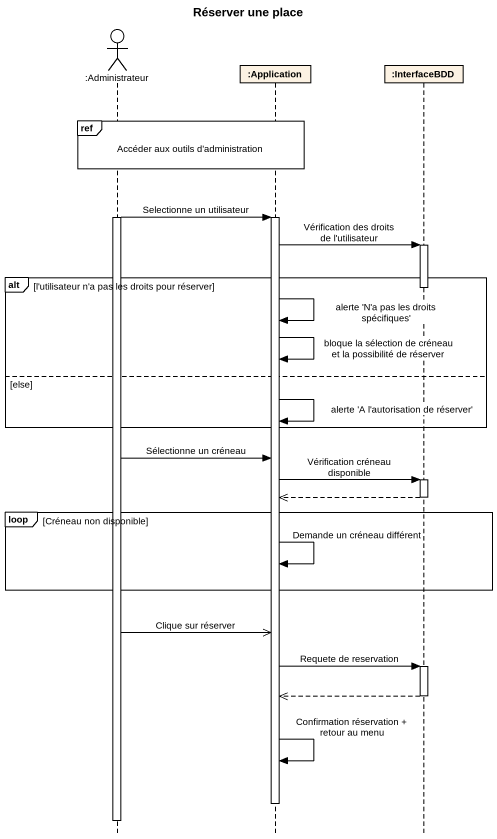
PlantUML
@startuml
title Réserver une place
hide footbox
actor ":Administrateur" as Administrateur
participant ":Application" as Application
participant ":InterfaceBDD" as InterfaceBDD

ref over Administrateur, Application : Accéder aux outils d'administration
activate Administrateur
Administrateur -> Application : Selectionne un utilisateur
activate Application
Application -> InterfaceBDD : Vérification des droits de l'utilisateur
activate InterfaceBDD
alt l'utilisateur n'a pas les droits pour réserver
  deactivate InterfaceBDD
  Application -> Application : alerte 'N'a pas les droits spécifiques'
  Application -> Application : bloque la sélection de créneau et la possibilité de réserver
else else
  Application -> Application : alerte 'A l'autorisation de réserver'
end
Administrateur -> Application : Sélectionne un créneau
Application -> InterfaceBDD : Vérification créneau disponible
activate InterfaceBDD
InterfaceBDD -->> Application
deactivate InterfaceBDD
loop Créneau non disponible
  Application -> Application : Demande un créneau différent
end
Administrateur ->> Application : Clique sur réserver
Application -> InterfaceBDD : Requete de reservation
activate InterfaceBDD
InterfaceBDD -->> Application
deactivate InterfaceBDD
Application -> Application : Confirmation réservation + retour au menu
deactivate Application
deactivate Administrateur
@enduml
